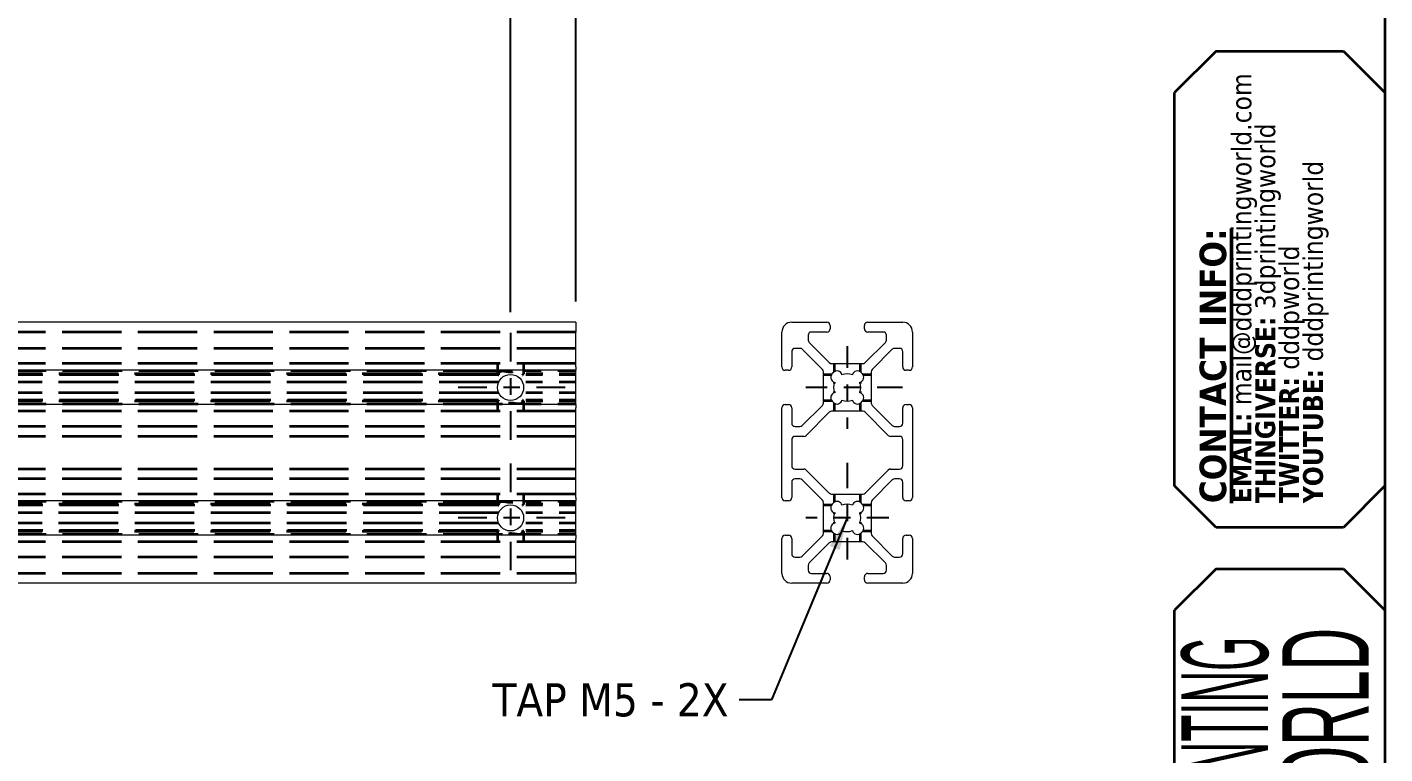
# Model space of a CAD drawing. Header units: inches. Extents: x 1 to 33.8, y 0.5 to 21.5.
# Drawn here: x 25.56 to 33.75, y 11 to 15.39 of the extents above; entities that cross this region are included whole.
import ezdxf

# ---------------------------------------------------------------- set-up
doc = ezdxf.new("R2010")
doc.units = ezdxf.units.IN
doc.header["$LTSCALE"] = 2
doc.header["$MEASUREMENT"] = 0
doc.linetypes.add('CHAIN', pattern=[0.7087, 0.4724, -0.0591, 0.1181, -0.0591])
doc.linetypes.add('DASHED', pattern=[0.2067, 0.1654, -0.0413])
doc.layers.get('0').update_dxf_attribs({"lineweight": 25})
for name, color, linetype, lineweight in [('Center Mark (ANSI)', 7, 'Continuous', 25), ('Dimension (ANSI)', 7, 'Continuous', 25), ('Symbol (ANSI)', 7, 'Continuous', 25), ('TITLE', 7, 'Continuous', 35), ('Title (ANSI)', 7, 'Continuous', 50), ('Visible (ANSI)', 7, 'Continuous', 18)]:
    doc.layers.add(name, color=color, linetype=linetype, lineweight=lineweight)
doc.layers.add('Hidden (ANSI)', color=9, linetype='DASHED', lineweight=35, true_color=0x808080)
doc.styles.add('Note Text (ANSI)', font='tahoma.ttf')
doc.styles.add('Text Style133', font='tahoma.ttf', dxfattribs={"width": 0.9})
doc.styles.add('Text Style260', font='tahomabd.ttf', dxfattribs={"width": 0.9})
doc.styles.add('Text Style71', font='tahoma.ttf')
doc.dimstyles.new('Default (ANSI)$7', dxfattribs={"dimscale": 2, "dimtxt": 0.1, "dimasz": 0.098425, "dimexe": 0.125, "dimexo": 0.0625, "dimgap": 0.031496, "dimtad": 0, "dimtih": 1, "dimtoh": 1, "dimdec": 3, "dimrnd": 1e-08, "dimzin": 4, "dimdsep": 46, "dimtxsty": 'Note Text (ANSI)', "dimblk": 'CLOSED', "dimcen": 0.09, "dimdle": 0.393701, "dimclrd": 256, "dimclre": 256, "dimclrt": 256, "dimadec": 0, "dimazin": 1, "dimtfac": 1.2, "dimtofl": 0, "dimtmove": 0, "dimatfit": 3, "dimfxl": 0, "dimtolj": 1, "dimtzin": 4, "dimlwd": -1, "dimlwe": -1, "dimarcsym": 0})
doc.dimstyles.new('Default - mm [in] (ANSI)', dxfattribs={"dimscale": 2, "dimtxt": 0.1, "dimasz": 0.098425, "dimexe": 0.125, "dimexo": 0.063, "dimgap": 0.031496, "dimtad": 0, "dimtoh": 1, "dimlfac": 25.4, "dimrnd": 1e-08, "dimzin": 4, "dimdsep": 46, "dimtxsty": 'Note Text (ANSI)', "dimcen": 0.09, "dimdle": 0.393701, "dimclrd": 256, "dimclre": 256, "dimclrt": 256, "dimadec": 1, "dimazin": 1, "dimtfac": 1.2, "dimtofl": 0, "dimtmove": 0, "dimatfit": 3, "dimfxl": 0, "dimtolj": 1, "dimtzin": 4, "dimlwd": -1, "dimlwe": -1, "dimarcsym": 0})

# ---------------------------------------------------------------- blocks, each defined once
blk = doc.blocks.new('Borders B-Size')
at = {"layer": 'TITLE'}
blk.add_line((16.875, 10.625), (16.875, 0.375), dxfattribs=at)
blk = doc.blocks.new('Title Blocks 3DPW')
at = {"layer": 'TITLE'}
for p, q in [((16.1206, 7.6569), (15.9956, 7.5319)), ((16.1206, 7.6569), (16.5046, 7.6569)), ((16.5046, 7.6569), (16.6296, 7.5319)), ((15.9956, 6.3449), (15.9956, 7.5319)), ((16.1206, 6.2199), (15.9956, 6.3449)), ((16.6296, 6.3449), (16.5046, 6.2199)), ((16.5046, 6.2199), (16.1206, 6.2199)), ((16.1206, 6.0949), (15.9956, 5.9699)), ((16.1206, 6.0949), (16.5046, 6.0949)), ((16.5046, 6.0949), (16.6296, 5.9699)), ((15.9956, 3.974), (15.9956, 5.9699))]:
    blk.add_line(p, q, dxfattribs=at)
at = {"layer": 'TITLE', "color": 7, "style": 'Text Style133', "width": 0.9}
blk.add_attdef('PART_NUMBER_001', (16.5669, 3.0733), '', height=0.1, rotation=90, dxfattribs=at)
at = {"layer": 'TITLE', "color": 7, "style": 'Text Style71'}
blk.add_attdef('DESCRIPTION_001', (16.595, 0.3843), '', height=0.14, rotation=90, dxfattribs=at)
at = {"layer": 'Title (ANSI)', "insert": (16.0711, 6.2929), "char_height": 0.1, "width": 2.944852, "attachment_point": 1, "rotation": 90, "line_spacing_factor": 0.719413, "style": 'Note Text (ANSI)'}
blk.add_mtext('{\\fTahoma|b1|i0|c0|p34;\\H0.8x;\\LCONTACT INFO:\\H1.25x;\\P\\H0.6x;\\lEMAIL:\\fTahoma|b0|i0|c0|p34; mail@dddprintingworld.com\\H1.4679x; \\H0.68124x;\\P\\fTahoma|b1|i0|c0|p34;THINGIVERSE:\\fTahoma|b0|i0|c0|p34; 3dprintingworld\\fTahoma|b1|i0|c0|p34;\\H1.27973x;\\L \\H1.30236x;\\P\\H0.6x;\\lTWITTER:\\fTahoma|b0|i0|c0|p34; dddpworld\\H1.27205x; \\H0.78613x;\\P\\fTahoma|b1|i0|c0|p34;YOUTUBE:\\fTahoma|b0|i0|c0|p34; dddprintingworld\\H1.27174x; }', dxfattribs=at)
at = {"layer": 'Title (ANSI)', "color": 156, "true_color": 0x07467a, "char_height": 0.261, "attachment_point": 1, "rotation": 90, "style": 'Note Text (ANSI)'}
for s, insert, width in [('\\fRavie|b0|i0;\\W0.51;\\H0.2610;WORLD', (16.3203, 5.2541), 2.760656), ('\\fRavie|b0|i0;\\W0.38;\\H0.2610;PRINTING', (16.0164, 5.2566), 3.840913)]:
    blk.add_mtext(s, dxfattribs=dict(at, insert=insert, width=width))
at = {"layer": 'Title (ANSI)', "color": 7, "style": 'Text Style260', "width": 0.9}
blk.add_attdef('CUSTOMER_001', (16.2392, 0.3972), '', height=0.17, rotation=90, dxfattribs=at)
blk = doc.blocks.new('*D18')
at = {"layer": 'Defpoints', "color": 0, "transparency": 16777216}
for p in [(28.4779, 15.7446), (7.0213, 13.6049), (28.4779, 13.5399)]:
    blk.add_point(p, dxfattribs=at)
at = {"layer": 'Dimension (ANSI)', "transparency": 16777216}
for p, q in [((7.0213, 13.7309), (7.0213, 15.9946)), ((28.4779, 13.6659), (28.4779, 15.9946)), ((7.2181, 15.7446), (16.5726, 15.7446)), ((28.2811, 15.7446), (18.9266, 15.7446))]:
    blk.add_line(p, q, dxfattribs=at)
for points in [[(7.2181, 15.7774), (7.2181, 15.7118), (7.0213, 15.7446)], [(28.2811, 15.7774), (28.2811, 15.7118), (28.4779, 15.7446)]]:
    blk.add_solid(points, dxfattribs=at)
at = {"layer": 'Dimension (ANSI)', "transparency": 16777216, "insert": (16.6356, 15.8755), "char_height": 0.2, "attachment_point": 1, "style": 'Note Text (ANSI)'}
blk.add_mtext('\\A1;545.00 [21.457 in]', dxfattribs=at)
blk = doc.blocks.new('*D19')
at = {"layer": 'Defpoints', "color": 0, "transparency": 16777216}
for p in [(7.0213, 16.7564), (7.0213, 13.6049), (28.8717, 13.6049)]:
    blk.add_point(p, dxfattribs=at)
at = {"layer": 'Dimension (ANSI)', "transparency": 16777216}
for p, q in [((7.0213, 13.7309), (7.0213, 17.0064)), ((28.8717, 13.7309), (28.8717, 17.0064)), ((7.2181, 16.7564), (15.7937, 16.7564)), ((28.6748, 16.7564), (20.0992, 16.7564))]:
    blk.add_line(p, q, dxfattribs=at)
for points in [[(7.2181, 16.7892), (7.2181, 16.7236), (7.0213, 16.7564)], [(28.6748, 16.7892), (28.6748, 16.7236), (28.8717, 16.7564)]]:
    blk.add_solid(points, dxfattribs=at)
at = {"layer": 'Dimension (ANSI)', "transparency": 16777216, "insert": (15.8567, 16.9134), "char_height": 0.2, "attachment_point": 1, "style": 'Note Text (ANSI)'}
blk.add_mtext('\\A1;555.000{\\H0.24;±.200} {\\o\\l\\H0.24;[}21.850 in{\\H0.24;±.0 in}{\\o\\l\\H0.24;]}', dxfattribs=at)
blk = doc.blocks.new('_Closed')
at = {"color": 0, "linetype": 'ByBlock', "lineweight": -2}
for p, q in [((-1, 0.167), (0, 0)), ((-1, 0.167), (-1, -0.167)), ((0, 0), (-1, -0.167)), ((0, 0), (-1, 0))]:
    blk.add_line(p, q, dxfattribs=at)

msp = doc.modelspace()

# ---------------------------------------------------------------- linework, layer by layer
at = {"layer": 'Center Mark (ANSI)', "linetype": 'CHAIN', "ltscale": 0.182523}
for p, q in [((28.477949, 13.539907), (28.477949, 12.882427)), ((28.806689, 13.211167), (28.149209, 13.211167)), ((28.477949, 12.752506), (28.477949, 12.095025)), ((28.806689, 12.423766), (28.149209, 12.423766))]:
    msp.add_line(p, q, dxfattribs=at)
at = {"layer": 'Center Mark (ANSI)', "linetype": 'CHAIN', "ltscale": 0.138781}
for p, q in [((30.507923, 13.461167), (30.507923, 12.961167)), ((30.757923, 12.423766), (30.257923, 12.423766))]:
    msp.add_line(p, q, dxfattribs=at)
at = {"layer": 'Center Mark (ANSI)', "linetype": 'CHAIN', "ltscale": 0.161697}
for p, q in [((30.840423, 13.211167), (30.257923, 13.211167)), ((30.507923, 12.756266), (30.507923, 12.173766))]:
    msp.add_line(p, q, dxfattribs=at)
at = {"layer": 'Hidden (ANSI)', "ltscale": 1.07868}
for p, q in [((28.87165, 13.545813), (7.021256, 13.545813)), ((28.87165, 13.447191), (7.021256, 13.447191)), ((28.87165, 13.355065), (7.021256, 13.355065)), ((28.87165, 13.06727), (7.021256, 13.06727)), ((28.87165, 12.975144), (7.021256, 12.975144)), ((28.87165, 12.916088), (7.021256, 12.916088)), ((28.87165, 12.718844), (7.021256, 12.718844)), ((28.87165, 12.659789), (7.021256, 12.659789)), ((28.87165, 12.567663), (7.021256, 12.567663)), ((28.87165, 12.279868), (7.021256, 12.279868)), ((28.87165, 12.187742), (7.021256, 12.187742)), ((28.87165, 12.08912), (7.021256, 12.08912))]:
    msp.add_line(p, q, dxfattribs=at)
at = {"layer": 'Hidden (ANSI)', "ltscale": 0.058372}
for p, q in [((28.399209, 13.355065), (28.399209, 13.293667)), ((28.556689, 13.355065), (28.556689, 13.293667)), ((28.399209, 13.128667), (28.399209, 13.06727)), ((28.556689, 13.128667), (28.556689, 13.06727)), ((28.399209, 12.567663), (28.399209, 12.506266)), ((28.556689, 12.567663), (28.556689, 12.506266)), ((28.399209, 12.341266), (28.399209, 12.279868)), ((28.556689, 12.341266), (28.556689, 12.279868))]:
    msp.add_line(p, q, dxfattribs=at)
at = {"layer": 'Hidden (ANSI)', "ltscale": 0.046726}
for p, q in [((30.429183, 13.355065), (30.429183, 13.305896)), ((30.586663, 13.355065), (30.586663, 13.305896)), ((30.364025, 13.289907), (30.413194, 13.289907)), ((30.602652, 13.289907), (30.651821, 13.289907)), ((30.364025, 13.132427), (30.413194, 13.132427)), ((30.429183, 13.116438), (30.429183, 13.06727)), ((30.586663, 13.116438), (30.586663, 13.06727)), ((30.602652, 13.132427), (30.651821, 13.132427)), ((30.429183, 12.567663), (30.429183, 12.518494)), ((30.586663, 12.567663), (30.586663, 12.518494)), ((30.364025, 12.502506), (30.413194, 12.502506)), ((30.602652, 12.502506), (30.651821, 12.502506)), ((30.364025, 12.345025), (30.413194, 12.345025)), ((30.429183, 12.329037), (30.429183, 12.279868)), ((30.586663, 12.329037), (30.586663, 12.279868)), ((30.602652, 12.345025), (30.651821, 12.345025))]:
    msp.add_line(p, q, dxfattribs=at)
at = {"layer": 'Hidden (ANSI)', "ltscale": 1.084657}
for p, q in [((28.429091, 13.310971), (8.251217, 13.310971)), ((28.429091, 13.111364), (8.251217, 13.111364)), ((28.429091, 12.523569), (8.251217, 12.523569)), ((28.429091, 12.323962), (8.251217, 12.323962))]:
    msp.add_line(p, q, dxfattribs=at)
at = {"layer": 'Hidden (ANSI)', "ltscale": 1.082158}
for p, q in [((28.405851, 13.287354), (8.274457, 13.287354)), ((28.405851, 13.134981), (8.274457, 13.134981)), ((28.405851, 12.499952), (8.274457, 12.499952)), ((28.405851, 12.347579), (8.274457, 12.347579))]:
    msp.add_line(p, q, dxfattribs=at)
at = {"layer": 'Hidden (ANSI)', "ltscale": 1.081444}
for p, q in [((28.399209, 13.293667), (8.281099, 13.293667)), ((28.399209, 13.128667), (8.281099, 13.128667)), ((28.399209, 12.506266), (8.281099, 12.506266)), ((28.399209, 12.341266), (8.281099, 12.341266))]:
    msp.add_line(p, q, dxfattribs=at)
at = {"layer": 'Hidden (ANSI)', "ltscale": 0.32831}
for p, q in [((28.87165, 13.310971), (28.526808, 13.310971)), ((28.87165, 13.111364), (28.526808, 13.111364)), ((28.87165, 12.523569), (28.526808, 12.523569)), ((28.87165, 12.323962), (28.526808, 12.323962))]:
    msp.add_line(p, q, dxfattribs=at)
at = {"layer": 'Hidden (ANSI)', "ltscale": 0.306178}
for p, q in [((28.87165, 13.287354), (28.550047, 13.287354)), ((28.87165, 13.24282), (28.550047, 13.24282)), ((28.87165, 13.179515), (28.550047, 13.179515)), ((28.87165, 13.134981), (28.550047, 13.134981)), ((28.87165, 12.499952), (28.550047, 12.499952)), ((28.87165, 12.455418), (28.550047, 12.455418)), ((28.87165, 12.392113), (28.550047, 12.392113)), ((28.87165, 12.347579), (28.550047, 12.347579))]:
    msp.add_line(p, q, dxfattribs=at)
at = {"layer": 'Hidden (ANSI)', "ltscale": 0.299852}
for p, q in [((28.87165, 13.293667), (28.556689, 13.293667)), ((28.87165, 13.128667), (28.556689, 13.128667)), ((28.87165, 12.506266), (28.556689, 12.506266)), ((28.87165, 12.341266), (28.556689, 12.341266))]:
    msp.add_line(p, q, dxfattribs=at)
at = {"layer": 'Hidden (ANSI)', "ltscale": 1.084965}
for p, q in [((28.405851, 13.24282), (8.22225, 13.24282)), ((28.405851, 13.179515), (8.22225, 13.179515)), ((28.405851, 12.455418), (8.22225, 12.455418)), ((28.405851, 12.392113), (8.22225, 12.392113))]:
    msp.add_line(p, q, dxfattribs=at)
at = {"layer": 'Hidden (ANSI)', "ltscale": 0.007303}
for p, q in [((30.429183, 13.243562), (30.429183, 13.235789)), ((30.429183, 13.186545), (30.429183, 13.178772)), ((30.586663, 13.243562), (30.586663, 13.235789)), ((30.586663, 13.186545), (30.586663, 13.178772)), ((30.429183, 12.456161), (30.429183, 12.448387)), ((30.586663, 12.456161), (30.586663, 12.448387)), ((30.429183, 12.399144), (30.429183, 12.39137)), ((30.586663, 12.399144), (30.586663, 12.39137))]:
    msp.add_line(p, q, dxfattribs=at)
at = {"layer": 'Hidden (ANSI)', "ltscale": 0.031676}
for points, knots in [([(28.399209, 13.293667), (28.399209, 13.293667), (28.399767, 13.293134), (28.401972, 13.291033), (28.403619, 13.289466), (28.405756, 13.287444), (28.405803, 13.287399), (28.405851, 13.287354)], [1.0528914609, 1.0528914609, 1.0528914609, 1.0528914609, 1.0938211262, 1.0938211262, 1.1347507916, 1.1347507916, 1.1356818201, 1.1356818201, 1.1356818201, 1.1356818201]), ([(28.550047, 13.287354), (28.550095, 13.287399), (28.550143, 13.287444), (28.552279, 13.289466), (28.553926, 13.291033), (28.556131, 13.293134), (28.556689, 13.293667), (28.556689, 13.293667)], [0.2681734611, 0.2681734611, 0.2681734611, 0.2681734611, 0.2691044897, 0.2691044897, 0.310034155, 0.310034155, 0.3509638203, 0.3509638203, 0.3509638203, 0.3509638203]), ([(28.405851, 13.134981), (28.405803, 13.134935), (28.405756, 13.13489), (28.403619, 13.132868), (28.401972, 13.131301), (28.399767, 13.129201), (28.399209, 13.128667), (28.399209, 13.128667)], [0.2681734611, 0.2681734611, 0.2681734611, 0.2681734611, 0.2691044897, 0.2691044897, 0.310034155, 0.310034155, 0.3509638203, 0.3509638203, 0.3509638203, 0.3509638203]), ([(28.556689, 13.128667), (28.556689, 13.128667), (28.556131, 13.129201), (28.553926, 13.131301), (28.552279, 13.132868), (28.550143, 13.13489), (28.550095, 13.134935), (28.550047, 13.134981)], [1.0528914609, 1.0528914609, 1.0528914609, 1.0528914609, 1.0938211262, 1.0938211262, 1.1347507916, 1.1347507916, 1.1356818201, 1.1356818201, 1.1356818201, 1.1356818201]), ([(28.399209, 12.506266), (28.399209, 12.506266), (28.399767, 12.505732), (28.401972, 12.503632), (28.403619, 12.502064), (28.405756, 12.500043), (28.405803, 12.499997), (28.405851, 12.499952)], [1.0528914609, 1.0528914609, 1.0528914609, 1.0528914609, 1.0938211262, 1.0938211262, 1.1347507916, 1.1347507916, 1.1356818201, 1.1356818201, 1.1356818201, 1.1356818201]), ([(28.550047, 12.499952), (28.550095, 12.499997), (28.550143, 12.500043), (28.552279, 12.502064), (28.553926, 12.503632), (28.556131, 12.505732), (28.556689, 12.506266), (28.556689, 12.506266)], [0.2681734611, 0.2681734611, 0.2681734611, 0.2681734611, 0.2691044897, 0.2691044897, 0.310034155, 0.310034155, 0.3509638203, 0.3509638203, 0.3509638203, 0.3509638203]), ([(28.405851, 12.347579), (28.405803, 12.347534), (28.405756, 12.347489), (28.403619, 12.345467), (28.401972, 12.3439), (28.399767, 12.341799), (28.399209, 12.341266), (28.399209, 12.341266)], [0.2681734611, 0.2681734611, 0.2681734611, 0.2681734611, 0.2691044897, 0.2691044897, 0.310034155, 0.310034155, 0.3509638203, 0.3509638203, 0.3509638203, 0.3509638203]), ([(28.556689, 12.341266), (28.556689, 12.341266), (28.556131, 12.341799), (28.553926, 12.3439), (28.552279, 12.345467), (28.550143, 12.347489), (28.550095, 12.347534), (28.550047, 12.347579)], [1.0528914609, 1.0528914609, 1.0528914609, 1.0528914609, 1.0938211262, 1.0938211262, 1.1347507916, 1.1347507916, 1.1356818201, 1.1356818201, 1.1356818201, 1.1356818201])]:
    msp.add_open_spline(points, degree=3, knots=knots, dxfattribs=at)
at = {"layer": 'Hidden (ANSI)', "ltscale": 0.193586}
for points, knots in [([(28.405851, 13.287354), (28.405993, 13.288675), (28.406177, 13.289979), (28.40705, 13.294852), (28.408072, 13.298126), (28.410604, 13.303113), (28.412443, 13.305416), (28.417693, 13.309547), (28.422798, 13.310802), (28.434459, 13.311155), (28.442547, 13.309774), (28.459886, 13.307063), (28.469164, 13.305896), (28.486735, 13.305896), (28.496012, 13.307063), (28.513351, 13.309774), (28.521439, 13.311155), (28.533101, 13.310802), (28.538205, 13.309547), (28.543455, 13.305416), (28.545295, 13.303113), (28.547826, 13.298126), (28.548848, 13.294852), (28.549722, 13.289979), (28.549905, 13.288675), (28.550047, 13.287354)], [0.018341729, 0.018341729, 0.018341729, 0.018341729, 0.028233298, 0.028233298, 0.056466597, 0.056466597, 0.082857158, 0.082857158, 0.131366259, 0.131366259, 0.198311109, 0.198311109, 0.265255959, 0.265255959, 0.332200809, 0.332200809, 0.39914566, 0.39914566, 0.447654761, 0.447654761, 0.474045322, 0.474045322, 0.50227862, 0.50227862, 0.51217019, 0.51217019, 0.51217019, 0.51217019]), ([(28.550047, 13.134981), (28.549905, 13.13366), (28.549722, 13.132355), (28.548848, 13.127482), (28.547826, 13.124208), (28.545295, 13.119221), (28.543455, 13.116919), (28.538205, 13.112788), (28.533101, 13.111532), (28.521439, 13.11118), (28.513351, 13.112561), (28.496012, 13.115271), (28.486735, 13.116438), (28.469164, 13.116438), (28.459886, 13.115271), (28.442547, 13.112561), (28.434459, 13.11118), (28.422798, 13.111532), (28.417693, 13.112788), (28.412443, 13.116919), (28.410604, 13.119221), (28.408072, 13.124208), (28.40705, 13.127482), (28.406177, 13.132355), (28.405993, 13.13366), (28.405851, 13.134981)], [0.548853647, 0.548853647, 0.548853647, 0.548853647, 0.558745217, 0.558745217, 0.586978515, 0.586978515, 0.613369076, 0.613369076, 0.661878177, 0.661878177, 0.728823028, 0.728823028, 0.795767878, 0.795767878, 0.862712728, 0.862712728, 0.929657578, 0.929657578, 0.978166679, 0.978166679, 1.00455724, 1.00455724, 1.032790539, 1.032790539, 1.042682108, 1.042682108, 1.042682108, 1.042682108]), ([(28.405851, 12.499952), (28.405993, 12.501273), (28.406177, 12.502577), (28.40705, 12.507451), (28.408072, 12.510724), (28.410604, 12.515711), (28.412443, 12.518014), (28.417693, 12.522145), (28.422798, 12.523401), (28.434459, 12.523753), (28.442547, 12.522372), (28.459886, 12.519661), (28.469164, 12.518494), (28.486735, 12.518494), (28.496012, 12.519661), (28.513351, 12.522372), (28.521439, 12.523753), (28.533101, 12.523401), (28.538205, 12.522145), (28.543455, 12.518014), (28.545295, 12.515711), (28.547826, 12.510724), (28.548848, 12.507451), (28.549722, 12.502577), (28.549905, 12.501273), (28.550047, 12.499952)], [0.018341729, 0.018341729, 0.018341729, 0.018341729, 0.028233298, 0.028233298, 0.056466597, 0.056466597, 0.082857158, 0.082857158, 0.131366259, 0.131366259, 0.198311109, 0.198311109, 0.265255959, 0.265255959, 0.332200809, 0.332200809, 0.39914566, 0.39914566, 0.447654761, 0.447654761, 0.474045322, 0.474045322, 0.50227862, 0.50227862, 0.51217019, 0.51217019, 0.51217019, 0.51217019]), ([(28.550047, 12.347579), (28.549905, 12.346258), (28.549722, 12.344954), (28.548848, 12.34008), (28.547826, 12.336807), (28.545295, 12.33182), (28.543455, 12.329517), (28.538205, 12.325386), (28.533101, 12.32413), (28.521439, 12.323778), (28.513351, 12.325159), (28.496012, 12.32787), (28.486735, 12.329037), (28.469164, 12.329037), (28.459886, 12.32787), (28.442547, 12.325159), (28.434459, 12.323778), (28.422798, 12.32413), (28.417693, 12.325386), (28.412443, 12.329517), (28.410604, 12.33182), (28.408072, 12.336807), (28.40705, 12.34008), (28.406177, 12.344954), (28.405993, 12.346258), (28.405851, 12.347579)], [0.548853647, 0.548853647, 0.548853647, 0.548853647, 0.558745217, 0.558745217, 0.586978515, 0.586978515, 0.613369076, 0.613369076, 0.661878177, 0.661878177, 0.728823028, 0.728823028, 0.795767878, 0.795767878, 0.862712728, 0.862712728, 0.929657578, 0.929657578, 0.978166679, 0.978166679, 1.00455724, 1.00455724, 1.032790539, 1.032790539, 1.042682108, 1.042682108, 1.042682108, 1.042682108])]:
    msp.add_open_spline(points, degree=3, knots=knots, dxfattribs=at)
at = {"layer": 'Visible (ANSI)'}
for p, q in [((28.87165, 13.604868), (7.021256, 13.604868)), ((28.87165, 13.604868), (28.87165, 13.545813)), ((30.173277, 13.604868), (30.38438, 13.604868)), ((30.631466, 13.604868), (30.842569, 13.604868)), ((28.87165, 13.33471), (28.87165, 13.545813)), ((30.114222, 13.33471), (30.114222, 13.545813)), ((30.271899, 13.525813), (30.271899, 13.497233)), ((30.38438, 13.545813), (30.291899, 13.545813)), ((30.40438, 13.584868), (30.40438, 13.565813)), ((30.611466, 13.565813), (30.611466, 13.584868)), ((30.723947, 13.545813), (30.631466, 13.545813)), ((30.743947, 13.497233), (30.743947, 13.525813)), ((30.901624, 13.545813), (30.901624, 13.33471)), ((30.221857, 13.447191), (30.193277, 13.447191)), ((30.358167, 13.319164), (30.235999, 13.441333)), ((30.277757, 13.483091), (30.399926, 13.360923)), ((30.61592, 13.360923), (30.738089, 13.483091)), ((30.779847, 13.441333), (30.657678, 13.319164)), ((30.822569, 13.447191), (30.793989, 13.447191)), ((30.173277, 13.427191), (30.173277, 13.33471)), ((30.414068, 13.355065), (30.601778, 13.355065)), ((30.842569, 13.33471), (30.842569, 13.427191)), ((28.87165, 13.31471), (7.021256, 13.31471)), ((28.87165, 13.33471), (28.87165, 13.31471)), ((28.87165, 13.305022), (28.87165, 13.31471)), ((28.87165, 13.117312), (28.87165, 13.305022)), ((30.153277, 13.31471), (30.134222, 13.31471)), ((30.364025, 13.117312), (30.364025, 13.305022)), ((30.424265, 13.301896), (30.417194, 13.294825)), ((30.598652, 13.294825), (30.59158, 13.301896)), ((30.651821, 13.305022), (30.651821, 13.117312)), ((30.881624, 13.31471), (30.862569, 13.31471)), ((28.87165, 13.107624), (7.021256, 13.107624)), ((28.87165, 13.107624), (28.87165, 13.117312)), ((28.87165, 13.107624), (28.87165, 13.087624)), ((30.134222, 13.107624), (30.153277, 13.107624)), ((30.235999, 12.981001), (30.358167, 13.10317)), ((30.417194, 13.12751), (30.424265, 13.120439)), ((30.59158, 13.120439), (30.598652, 13.12751)), ((30.657678, 13.10317), (30.779847, 12.981001)), ((30.862569, 13.107624), (30.881624, 13.107624)), ((28.87165, 12.547309), (28.87165, 13.087624)), ((30.114222, 12.547309), (30.114222, 13.087624)), ((30.173277, 13.087624), (30.173277, 12.995144)), ((30.399926, 13.061412), (30.26046, 12.921946)), ((30.601778, 13.06727), (30.414068, 13.06727)), ((30.755386, 12.921946), (30.61592, 13.061412)), ((30.842569, 12.995144), (30.842569, 13.087624)), ((30.901624, 13.087624), (30.901624, 12.547309)), ((30.193277, 12.975144), (30.221857, 12.975144)), ((30.793989, 12.975144), (30.822569, 12.975144)), ((30.173277, 12.896088), (30.173277, 12.738844)), ((30.246318, 12.916088), (30.193277, 12.916088)), ((30.822569, 12.916088), (30.769528, 12.916088)), ((30.842569, 12.738844), (30.842569, 12.896088)), ((30.193277, 12.718844), (30.246318, 12.718844)), ((30.26046, 12.712986), (30.399926, 12.573521)), ((30.61592, 12.573521), (30.755386, 12.712986)), ((30.769528, 12.718844), (30.822569, 12.718844)), ((30.173277, 12.639789), (30.173277, 12.547309)), ((30.221857, 12.659789), (30.193277, 12.659789)), ((30.358167, 12.531763), (30.235999, 12.653931)), ((30.779847, 12.653931), (30.657678, 12.531763)), ((30.822569, 12.659789), (30.793989, 12.659789)), ((30.842569, 12.547309), (30.842569, 12.639789)), ((28.87165, 12.527309), (7.021256, 12.527309)), ((28.87165, 12.547309), (28.87165, 12.527309)), ((28.87165, 12.517621), (28.87165, 12.527309)), ((30.153277, 12.527309), (30.134222, 12.527309)), ((30.414068, 12.567663), (30.601778, 12.567663)), ((30.881624, 12.527309), (30.862569, 12.527309)), ((28.87165, 12.329911), (28.87165, 12.517621)), ((30.364025, 12.329911), (30.364025, 12.517621)), ((30.424265, 12.514494), (30.417194, 12.507423)), ((30.598652, 12.507423), (30.59158, 12.514494)), ((30.651821, 12.517621), (30.651821, 12.329911)), ((28.87165, 12.320222), (7.021256, 12.320222)), ((28.87165, 12.320222), (28.87165, 12.329911)), ((28.87165, 12.320222), (28.87165, 12.300222)), ((28.87165, 12.08912), (28.87165, 12.300222)), ((30.114222, 12.08912), (30.114222, 12.300222)), ((30.134222, 12.320222), (30.153277, 12.320222)), ((30.173277, 12.300222), (30.173277, 12.207742)), ((30.235999, 12.1936), (30.358167, 12.315768)), ((30.417194, 12.340108), (30.424265, 12.333037)), ((30.59158, 12.333037), (30.598652, 12.340108)), ((30.657678, 12.315768), (30.779847, 12.1936)), ((30.842569, 12.207742), (30.842569, 12.300222)), ((30.862569, 12.320222), (30.881624, 12.320222)), ((30.901624, 12.300222), (30.901624, 12.08912)), ((30.399926, 12.27401), (30.277757, 12.151842)), ((30.601778, 12.279868), (30.414068, 12.279868)), ((30.738089, 12.151842), (30.61592, 12.27401)), ((30.193277, 12.187742), (30.221857, 12.187742)), ((30.271899, 12.137699), (30.271899, 12.10912)), ((30.743947, 12.10912), (30.743947, 12.137699)), ((30.793989, 12.187742), (30.822569, 12.187742)), ((28.87165, 12.08912), (28.87165, 12.030065)), ((30.291899, 12.08912), (30.38438, 12.08912)), ((30.40438, 12.06912), (30.40438, 12.050065)), ((30.611466, 12.050065), (30.611466, 12.06912)), ((30.631466, 12.08912), (30.723947, 12.08912)), ((28.87165, 12.030065), (7.021256, 12.030065)), ((30.38438, 12.030065), (30.173277, 12.030065)), ((30.842569, 12.030065), (30.631466, 12.030065))]:
    msp.add_line(p, q, dxfattribs=at)
for centre in [(28.477949, 13.211167), (28.477949, 12.423766)]:
    msp.add_circle(centre, 0.07874, dxfattribs=at)
for centre, radius, start, end in [((30.173277, 13.545813), 0.059055, 90, 180), ((30.38438, 13.584868), 0.02, 0, 90), ((30.631466, 13.584868), 0.02, 90, 180), ((30.842569, 13.545813), 0.059055, 0, 90), ((30.291899, 13.525813), 0.02, 90, 180), ((30.38438, 13.565813), 0.02, 270, 0), ((30.631466, 13.565813), 0.02, 180, 270), ((30.723947, 13.525813), 0.02, 0, 90), ((30.193277, 13.427191), 0.02, 90, 180), ((30.221857, 13.427191), 0.02, 45, 90), ((30.291899, 13.497233), 0.02, 180, 225), ((30.723947, 13.497233), 0.02, 315, 0), ((30.793989, 13.427191), 0.02, 90, 135), ((30.822569, 13.427191), 0.02, 0, 90), ((30.414068, 13.375065), 0.02, 225, 270), ((30.601778, 13.375065), 0.02, 270, 315), ((30.134222, 13.33471), 0.02, 180, 270), ((30.153277, 13.33471), 0.02, 270, 0), ((30.344025, 13.305022), 0.02, 0, 45), ((30.439104, 13.272916), 0.030984, 135, 256.2453695), ((30.446175, 13.279987), 0.030984, 13.7546305, 135), ((30.507923, 13.211167), 0.0825, 67.4389145, 112.5610855), ((30.569671, 13.279987), 0.030984, 45, 166.2453695), ((30.576742, 13.272916), 0.030984, 283.7546305, 45), ((30.671821, 13.305022), 0.02, 135, 180), ((30.862569, 13.33471), 0.02, 180, 270), ((30.881624, 13.33471), 0.02, 270, 0), ((30.507923, 13.211167), 0.0825, 157.4389145, 202.5610855), ((30.507923, 13.211167), 0.0825, 337.4389145, 22.5610855), ((30.134222, 13.087624), 0.02, 90, 180), ((30.153277, 13.087624), 0.02, 0, 90), ((30.344025, 13.117312), 0.02, 315, 0), ((30.439104, 13.149419), 0.030984, 103.7546305, 225), ((30.446175, 13.142348), 0.030984, 225, 346.2453695), ((30.507923, 13.211167), 0.0825, 247.4389145, 292.5610855), ((30.569671, 13.142348), 0.030984, 193.7546305, 315), ((30.576742, 13.149419), 0.030984, 315, 76.2453695), ((30.671821, 13.117312), 0.02, 180, 225), ((30.862569, 13.087624), 0.02, 90, 180), ((30.881624, 13.087624), 0.02, 0, 90), ((30.414068, 13.04727), 0.02, 90, 135), ((30.601778, 13.04727), 0.02, 45, 90), ((30.193277, 12.995144), 0.02, 180, 270), ((30.221857, 12.995144), 0.02, 270, 315), ((30.793989, 12.995144), 0.02, 225, 270), ((30.822569, 12.995144), 0.02, 270, 0), ((30.193277, 12.896088), 0.02, 90, 180), ((30.246318, 12.936088), 0.02, 270, 315), ((30.769528, 12.936088), 0.02, 225, 270), ((30.822569, 12.896088), 0.02, 0, 90), ((30.193277, 12.738844), 0.02, 180, 270), ((30.246318, 12.698844), 0.02, 45, 90), ((30.769528, 12.698844), 0.02, 90, 135), ((30.822569, 12.738844), 0.02, 270, 0), ((30.193277, 12.639789), 0.02, 90, 180), ((30.221857, 12.639789), 0.02, 45, 90), ((30.793989, 12.639789), 0.02, 90, 135), ((30.822569, 12.639789), 0.02, 0, 90), ((30.134222, 12.547309), 0.02, 180, 270), ((30.153277, 12.547309), 0.02, 270, 0), ((30.344025, 12.517621), 0.02, 0, 45), ((30.414068, 12.587663), 0.02, 225, 270), ((30.601778, 12.587663), 0.02, 270, 315), ((30.671821, 12.517621), 0.02, 135, 180), ((30.862569, 12.547309), 0.02, 180, 270), ((30.881624, 12.547309), 0.02, 270, 0), ((30.439104, 12.485514), 0.030984, 135, 256.2453695), ((30.446175, 12.492585), 0.030984, 13.7546305, 135), ((30.507923, 12.423766), 0.0825, 157.4389145, 202.5610855), ((30.507923, 12.423766), 0.0825, 67.4389145, 112.5610855), ((30.569671, 12.492585), 0.030984, 45, 166.2453695), ((30.576742, 12.485514), 0.030984, 283.7546305, 45), ((30.507923, 12.423766), 0.0825, 337.4389145, 22.5610855), ((30.439104, 12.362017), 0.030984, 103.7546305, 225), ((30.576742, 12.362017), 0.030984, 315, 76.2453695), ((30.134222, 12.300222), 0.02, 90, 180), ((30.153277, 12.300222), 0.02, 0, 90), ((30.344025, 12.329911), 0.02, 315, 0), ((30.446175, 12.354946), 0.030984, 225, 346.2453695), ((30.507923, 12.423766), 0.0825, 247.4389145, 292.5610855), ((30.569671, 12.354946), 0.030984, 193.7546305, 315), ((30.671821, 12.329911), 0.02, 180, 225), ((30.862569, 12.300222), 0.02, 90, 180), ((30.881624, 12.300222), 0.02, 0, 90), ((30.193277, 12.207742), 0.02, 180, 270), ((30.414068, 12.259868), 0.02, 90, 135), ((30.601778, 12.259868), 0.02, 45, 90), ((30.822569, 12.207742), 0.02, 270, 0), ((30.221857, 12.207742), 0.02, 270, 315), ((30.291899, 12.137699), 0.02, 135, 180), ((30.723947, 12.137699), 0.02, 0, 45), ((30.793989, 12.207742), 0.02, 225, 270), ((30.173277, 12.08912), 0.059055, 180, 270), ((30.291899, 12.10912), 0.02, 180, 270), ((30.38438, 12.06912), 0.02, 0, 90), ((30.38438, 12.050065), 0.02, 270, 0), ((30.631466, 12.06912), 0.02, 90, 180), ((30.631466, 12.050065), 0.02, 180, 270), ((30.723947, 12.10912), 0.02, 270, 0), ((30.842569, 12.08912), 0.059055, 270, 0)]:
    msp.add_arc(centre, radius, start, end, dxfattribs=at)

# ---------------------------------------------------------------- block references
at = {"xscale": 2, "yscale": 2, "zscale": 2}
for name, p in [('Borders B-Size', (0, 0)), ('Title Blocks 3DPW', (0.490799, -0.073018))]:
    msp.add_blockref(name, p, dxfattribs=at)

# ---------------------------------------------------------------- texts
at = {"layer": 'Symbol (ANSI)', "insert": (29.792309, 11.426529), "char_height": 0.20000001, "width": 1.5066451, "attachment_point": 3, "style": 'Note Text (ANSI)'}
msp.add_mtext('\\fTahoma|b0|i0;TAP M5 - 2X', dxfattribs=at)

# ---------------------------------------------------------------- dimensions: what is measured, and where the dimension line sits
at = {"layer": 'Dimension (ANSI)'}
for base, p1, p2, override, picture, middle in [((7.021256, 16.756399), (28.87165, 13.604868), (7.021256, 13.604868), {"dimgap": 0.031496, "dimtoh": 0, "dimdec": 3, "dimlfac": 25.4, "dimtol": 1, "dimlim": 0, "dimtp": 0.2, "dimtm": 0.2, "dimtdec": 3, "dimatfit": 1}, '*D19', (17.946453, 16.756399)), ((28.477949, 15.744632), (7.021256, 13.604868), (28.477949, 13.539907), {"dimgap": 0.031496, "dimtoh": 0, "dimdec": 2, "dimlfac": 25.4, "dimtol": 0, "dimlim": 0, "dimtp": 0, "dimtm": 0, "dimtdec": 2, "dimatfit": 1}, '*D18', (17.749603, 15.744632))]:
    dim = msp.add_linear_dim(base=base, p1=p1, p2=p2, angle=180, dimstyle='Default - mm [in] (ANSI)', override=override, dxfattribs=at)
    dim.commit()
    dim.dimension.update_dxf_attribs({"geometry": picture, "text_midpoint": middle, "dimtype": 160})

# ---------------------------------------------------------------- leaders
at = {"layer": 'Symbol (ANSI)', "annotation_type": 0, "has_hookline": 1, "hookline_direction": 1, "text_width": 1.505977}
msp.add_leader([(30.507923, 12.423766), (30.052151, 11.326529), (29.855301, 11.326529)], dimstyle='Default (ANSI)$7', override={"dimtad": 0}, dxfattribs=at)

doc.saveas('drawing.dxf')
